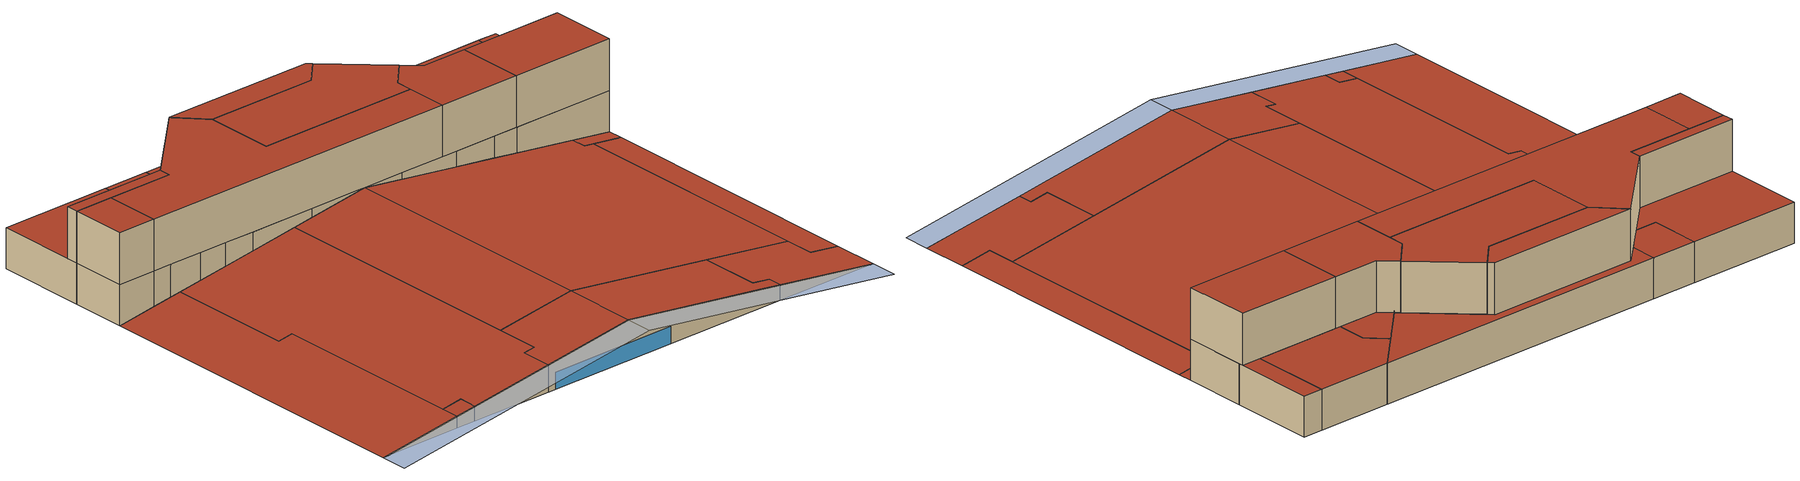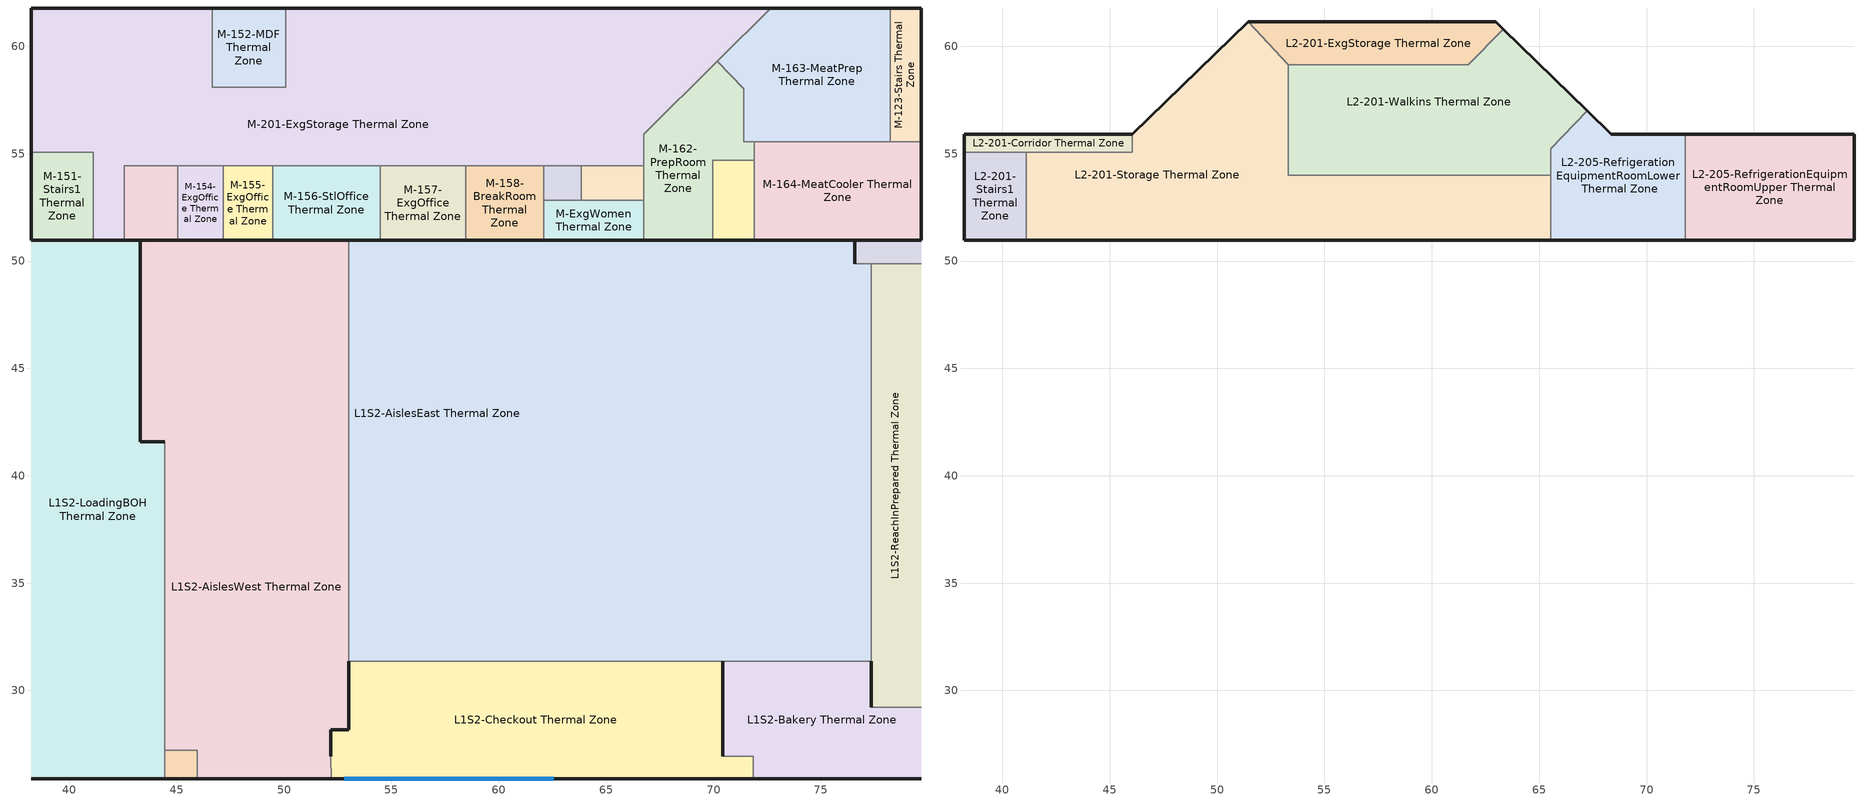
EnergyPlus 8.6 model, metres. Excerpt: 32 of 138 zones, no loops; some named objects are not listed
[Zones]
L1S2-AislesEast Thermal Zone
 floor to L1S1-PreparedFoods Thermal Zone (Hole): 77.34,41.6 77.34,31.36 69.13,31.36 69.13,41.6 z2.82
 floor to L1S1-SpecialtyService Thermal Zone (Hole): 76.57,50.96 76.57,49.87 77.34,49.87 77.34,41.6 68,41.6 68,50.96 z2.82
 floor to L1S1-SalesRefrigerationAisle6 Thermal Zone (Hole): 68,50.96 68,35.3 63.86,35.3 63.86,34.87 61.24,34.87 61.24,50.96 z2.82
 floor to L1S1-SalesAisle4 Thermal Zone (Hole): 61.24,50.96 61.24,34.87 53.01,34.87 53.01,50.96 z2.82
 floor to L1S1-SalesSouth Thermal Zone (Hole): 69.13,41.6 69.13,31.36 53.01,31.36 53.01,34.87 63.86,34.87 63.86,35.3 68,35.3 68,41.6 z2.82
 wall outside (Wall_Exterior): 76.57,49.87 76.57,50.96 z2.82:3.25
 wall to L1S2-AislesWest Thermal Zone (Hole): 53.01,50.96 53.01,31.36 z2.82:4.88
 wall to L1S2-Bakery Thermal Zone (Hole): 70.44,31.36,4.11 70.44,31.36,2.82 77.34,31.36,2.82 77.34,31.36,3.15
 wall to L1S2-Shaft2 Thermal Zone (Hole): 76.57,49.87 76.57,50.96 z2.82:3.25; 76.57,49.87,3.25 77.34,49.87,3.15 77.34,49.87,2.82 76.57,49.87,2.82
 wall to L1S2-ReachInPrepared Thermal Zone (Hole): 77.34,31.36 77.34,49.87 z2.82:3.15
 wall adiabatic (Medium Partitions): 58.95,50.96,5.71 76.57,50.96,3.25 76.57,50.96,2.82 53.01,50.96,2.82 53.01,50.96,4.88
 wall to L1S2-Checkout Thermal Zone (Hole): 58.95,31.36,5.71 53.01,31.36,4.88 53.01,31.36,2.82 70.44,31.36,2.82 70.44,31.36,4.11
 roof outside (Roof_Sales): 77.34,31.36,3.15 77.34,49.86,3.15 76.57,49.87,3.25 76.57,50.96,3.25 58.95,50.96,5.72 58.95,31.36,5.71; 58.95,31.36,5.71 58.95,50.96,5.71 53.01,50.96,4.88 53.01,31.36,4.88
L1S2-AislesWest Thermal Zone
 floor to L1S1-SalesAisle1 Thermal Zone (Hole): 53.01,50.96 53.01,42.58 49.9,42.58 49.9,43.77 45.87,43.77 45.87,50.96 z2.82
 floor to L1S1-SalesRefrigerationReachInDairy2 Thermal Zone (Hole): 45.87,50.96 45.87,43.77 43.31,43.77 43.31,50.96 z2.82
 floor to L1S1-Produce Thermal Zone (Hole): 49.9,43.77 49.9,42.58 53.01,42.58 53.01,28.16 52.18,28.16 52.19,25.88 45.97,25.88 45.97,27.22 44.44,27.22 44.44,41.58 43.31,41.58 43.31,43.77 z2.82
 wall outside (Wall_Exterior): 43.31,50.96 43.31,41.58 z2.82:3.53; 52.19,25.88,4.77 45.97,25.88,3.9 45.97,25.88,2.82 52.19,25.88,2.82; 44.44,41.58,3.69 43.31,41.58,3.53 43.31,41.58,2.82 44.44,41.58,2.82
 wall to L1S2-Checkout Thermal Zone (Hole): 52.19,25.88 52.18,26.95 52.18,28.16 z2.82:4.77; 53.01,28.16 53.01,31.36 z2.82:4.88; 53.01,28.16,4.88 52.18,28.16,4.77 52.18,28.16,2.82 53.01,28.16,2.82
 wall adiabatic (Medium Partitions): 53.01,50.96,4.88 53.01,50.96,2.82 43.31,50.96,2.82 43.31,50.96,3.53
 wall to L1S2-LoadingBOH Thermal Zone (Hole): 44.44,41.58 44.44,27.22 z2.82:3.69; 43.31,50.96 43.31,41.58 z2.82:3.53; 44.44,41.58,3.69 43.31,41.58,3.53 43.31,41.58,2.82 44.44,41.58,2.82
 wall to L1S2-Shaft Thermal Zone (Hole): 45.97,27.22 45.97,25.88 z2.82:3.9; 45.97,27.22,3.9 44.44,27.22,3.69 44.44,27.22,2.82 45.97,27.22,2.82
 roof outside (Roof_Sales): 45.97,25.88,3.9 52.19,25.88,4.77 52.18,28.16,4.77 53.01,28.16,4.88 53,50.96,4.89 43.31,50.96,3.53 43.31,41.58,3.53 44.44,41.58,3.69 44.44,27.22,3.69 45.97,27.22,3.9
L1S2-Bakery Thermal Zone
 floor to L1S1-Coffee Thermal Zone (Hole): 77.34,31.36 77.34,29.21 79.67,29.21 79.67,25.88 71.84,25.88 71.84,26.95 70.44,26.95 70.44,31.36 z2.82
 wall outside (Wall_Exterior): 77.34,29.21 77.34,31.36 z2.82:3.15; 71.84,25.88,3.91 71.84,25.88,2.82 79.67,25.88,2.82
 wall to L1S2-ReachInPrepared Thermal Zone (Hole): 77.34,29.21 77.34,31.36 z2.82:3.15; 77.34,29.21,3.15 79.67,29.21,2.82 77.34,29.21,2.82
 wall to L1S2-Checkout Thermal Zone (Hole): 70.44,31.36 70.44,26.95 z2.82:4.11; 71.84,26.95 71.84,25.88 z2.82:3.91; 70.44,26.95,4.11 70.44,26.95,2.82 71.84,26.95,2.82 71.84,26.95,3.91
 roof outside (Roof_Sales): 79.68,25.88,2.82 79.68,29.21,2.82 77.34,29.21,3.15 77.34,31.36,3.15 70.44,31.36,4.11 70.44,26.95,4.11 71.84,26.95,3.91 71.84,25.88,3.91
L1S2-Checkout Thermal Zone
 floor to L1S1-Checkout Thermal Zone (Hole): 70.44,31.36 70.44,26.95 71.84,26.95 71.84,25.88 52.19,25.88 52.18,26.95 52.18,28.16 53.01,28.16 53.01,31.36 z2.82
 wall outside (Wall_Exterior): 70.44,26.95 70.44,31.36 z2.82:4.11; 52.18,28.16 52.18,26.95 z2.82:4.77; 58.95,25.88,5.71 52.19,25.88,4.77 52.19,25.88,2.82 71.84,25.88,2.82 71.84,25.88,3.91; 53.01,31.36,4.88 53,31.36,2.82 53.01,28.16,2.82 53.01,28.16,4.88; 53.01,28.16,4.88 53.01,28.16,2.82 52.18,28.16,2.82 52.18,28.16,4.77
 window (Glass): 52.8,25.88 62.56,25.88 z2.82:4.04
 roof outside (Roof_Sales): 52.19,25.88,4.77 58.95,25.88,5.71 58.95,31.36,5.72 53,31.36,4.89 53.01,28.16,4.88 52.18,28.16,4.77 52.18,26.95,4.77; 71.84,25.88,3.91 71.84,26.95,3.91 70.44,26.95,4.11 70.44,31.36,4.11 58.95,31.36,5.72 58.95,25.88,5.71 70.44,25.9,4.11
L1S2-LoadingBOH Thermal Zone
 floor to L1S1-Loading Thermal Zone (Hole): 43.31,50.96 43.31,41.58 44.44,41.58 44.44,25.88 38.22,25.88 38.22,50.96 z2.82
 wall outside (Wall_Exterior): 43.31,41.58 43.31,50.96 z2.82:3.53; 44.44,25.88,3.69 38.22,25.88,2.82 44.44,25.88,2.82
 wall adiabatic (Medium Partitions): 43.31,50.96,3.53 43.31,50.96,2.82 38.22,50.96,2.82
 wall to L1S2-Shaft Thermal Zone (Hole): 44.44,25.88 44.44,27.22 z2.82:3.69
 roof outside (Roof_Sales): 38.22,25.88,2.82 44.44,25.88,3.69 44.44,41.57,3.69 43.31,41.58,3.53 43.31,50.96,3.53 38.22,50.96,2.82
L1S2-ReachInPrepared Thermal Zone
 floor to L1S1-SalesRefrigerationReachPrepared Thermal Zone (Hole): 79.67,49.87 79.67,29.21 77.34,29.21 77.34,49.87 z2.82
 wall to L1S2-Shaft2 Thermal Zone (Hole): 77.34,49.87,3.15 79.67,49.87,2.82 77.34,49.87,2.82
 roof outside (Roof_Sales): 79.67,29.21,2.82 79.67,49.87,2.82 77.34,49.87,3.15 77.34,29.21,3.15
L1S2-Shaft Thermal Zone
 floor to L1S1-Shaft Thermal Zone (Hole): 45.97,27.22 45.97,25.88 44.44,25.88 44.44,27.22 z2.82
 wall outside (Wall_Exterior): 45.97,25.88,3.9 44.44,25.88,3.69 44.44,25.88,2.82 45.97,25.88,2.82
 roof outside (Roof_Sales): 45.97,25.88,3.9 45.97,27.22,3.9 44.44,27.22,3.69 44.44,25.88,3.69
L1S2-Shaft2 Thermal Zone
 floor to L1S1-Stairs Thermal Zone (Hole): 79.67,50.96 79.67,49.87 76.57,49.87 76.57,50.96 z2.82
 wall adiabatic (Medium Partitions): 76.57,50.96,3.25 79.67,50.96,2.82 76.57,50.96,2.82
 roof outside (Roof_Sales): 79.67,49.87,2.82 79.67,50.96,2.82 76.57,50.96,3.25 76.57,49.87,3.25
M-123-Stairs Thermal Zone
 floor adiabatic (Medium Partitions): 79.67,61.78 79.67,55.56 78.23,55.56 78.23,61.78 z2.82
 wall outside (Wall_Exterior): 79.67,55.56 79.67,61.78 78.23,61.78 z2.82:5.71
 wall to M-163-MeatPrep Thermal Zone (Medium Partitions): 78.23,61.78 78.23,55.56 z2.82:5.71
 wall to M-164-MeatCooler Thermal Zone (Medium Partitions): 78.23,55.56 79.67,55.56 z2.82:5.71
 ceiling adiabatic (Medium Partitions): 79.67,55.56 79.67,55.9 78.23,55.9 78.23,55.56 z5.71
 roof outside (Roof_BOH): 79.67,55.9 79.67,61.78 78.23,61.78 78.23,55.9 z5.71
M-151-Stairs1 Thermal Zone
 floor adiabatic (Medium Partitions): 41.12,55.08 41.12,50.96 38.22,50.96 38.22,55.08 z2.82
 wall outside (Wall_Exterior): 38.22,55.08 38.22,50.96 z2.82:5.71; 38.22,50.96,5.71 38.22,50.96,2.82 41.12,50.96,3.22 41.12,50.96,5.71; 41.12,50.96,3.22 38.22,50.96,2.82 41.12,50.96,2.82
 wall to M-201-ExgStorage Thermal Zone (Medium Partitions): 41.12,50.96 41.12,55.08 38.22,55.08 z2.82:5.71
 ceiling adiabatic (Medium Partitions): 41.12,50.96 41.12,55.08 38.22,55.08 38.22,50.96 z5.71
M-152-MDF Thermal Zone
 floor adiabatic (Medium Partitions): 50.08,61.78 50.08,58.09 46.65,58.09 46.65,61.78 z2.82
 wall outside (Wall_Exterior): 50.08,61.78 46.65,61.78 z2.82:5.71
 wall to M-201-ExgStorage Thermal Zone (Medium Partitions): 46.65,61.78 46.65,58.09 50.08,58.09 50.08,61.78 z2.82:5.71
 ceiling adiabatic (Medium Partitions): 50.08,58.09 50.08,59.8 48.32,58.09 z5.71
 roof outside (Roof_BOH): 48.32,58.09 50.08,59.8 50.08,61.78 46.65,61.78 46.65,58.09 z5.71
M-153-CashRoom Thermal Zone
 floor adiabatic (Medium Partitions): 45.04,54.44 45.04,50.96 42.55,50.96 42.55,54.44 z2.82
 wall outside (Wall_Exterior): 42.55,50.96,5.71 42.55,50.96,3.42 45.04,50.96,3.77 45.04,50.96,5.71; 43.31,50.96,3.53 42.55,50.96,3.42 42.55,50.96,2.82 43.31,50.96,2.82; 45.04,50.96,3.77 43.31,50.96,3.53 43.31,50.96,2.82 45.04,50.96,2.82
 wall to M-201-ExgStorage Thermal Zone (Medium Partitions): 45.04,54.44 42.55,54.44 42.55,50.96 z2.82:5.71
 wall to M-154-ExgOffice Thermal Zone (Medium Partitions): 45.04,50.96 45.04,54.44 z2.82:5.71
 ceiling adiabatic (Medium Partitions): 45.04,50.96 45.04,54.44 42.55,54.44 42.55,50.96 z5.71
M-154-ExgOffice Thermal Zone
 floor adiabatic (Medium Partitions): 47.16,54.44 47.16,50.96 45.04,50.96 45.04,54.44 z2.82
 wall outside (Wall_Exterior): 45.04,50.96,5.71 45.04,50.96,3.77 47.16,50.96,4.07 47.16,50.96,5.71; 47.16,50.96,4.07 45.04,50.96,3.77 45.04,50.96,2.82 47.16,50.96,2.82
 wall to M-155-ExgOffice Thermal Zone (Medium Partitions): 47.16,50.96 47.16,54.44 z2.82:5.71
 wall to M-201-ExgStorage Thermal Zone (Medium Partitions): 47.16,54.44 45.04,54.44 z2.82:5.71
 ceiling adiabatic (Medium Partitions): 47.16,50.96 47.16,54.44 45.04,54.44 45.04,50.96 z5.71
M-155-ExgOffice Thermal Zone
 floor adiabatic (Medium Partitions): 49.47,54.44 49.47,50.96 47.16,50.96 47.16,54.44 z2.82
 wall outside (Wall_Exterior): 47.16,50.96,5.71 47.16,50.96,4.07 49.47,50.96,4.39 49.47,50.96,5.71; 49.47,50.96,4.39 47.16,50.96,4.07 47.16,50.96,2.82 49.47,50.96,2.82
 wall to M-156-StlOffice Thermal Zone (Medium Partitions): 49.47,50.96 49.47,54.44 z2.82:5.71
 wall to M-201-ExgStorage Thermal Zone (Medium Partitions): 49.47,54.44 47.16,54.44 z2.82:5.71
 ceiling adiabatic (Medium Partitions): 49.47,50.96 49.47,54.44 47.16,54.44 47.16,50.96 z5.71
M-156-StlOffice Thermal Zone
 floor adiabatic (Medium Partitions): 54.48,54.44 54.48,50.96 49.47,50.96 49.47,54.44 z2.82
 wall outside (Wall_Exterior): 49.47,50.96,5.71 49.47,50.96,4.39 54.48,50.96,5.09 54.48,50.96,5.71; 54.48,50.96,5.09 53.01,50.96,4.88 53.01,50.96,2.82 54.48,50.96,2.82; 53.01,50.96,4.88 49.47,50.96,4.39 49.47,50.96,2.82 53.01,50.96,2.82
 wall to M-157-ExgOffice Thermal Zone (Medium Partitions): 54.48,50.96 54.48,54.44 z2.82:5.71
 wall to M-201-ExgStorage Thermal Zone (Medium Partitions): 54.48,54.44 49.47,54.44 z2.82:5.71
 ceiling adiabatic (Medium Partitions): 54.48,50.96 54.48,54.44 49.47,54.44 49.47,50.96 z5.71
M-157-ExgOffice Thermal Zone
 floor adiabatic (Medium Partitions): 58.47,54.44 58.47,50.96 54.48,50.96 54.48,54.44 z2.82
 wall outside (Wall_Exterior): 54.48,50.96,5.71 54.48,50.96,5.09 58.47,50.96,5.65 58.47,50.96,5.71; 58.47,50.96,5.65 54.48,50.96,5.09 54.48,50.96,2.82 58.47,50.96,2.82
 wall to M-158-BreakRoom Thermal Zone (Medium Partitions): 58.47,50.96 58.47,54.44 z2.82:5.71
 wall to M-201-ExgStorage Thermal Zone (Medium Partitions): 58.47,54.44 54.48,54.44 z2.82:5.71
 ceiling adiabatic (Medium Partitions): 58.47,50.96 58.47,54.44 54.48,54.44 54.48,50.96 z5.71
M-158-BreakRoom Thermal Zone
 floor adiabatic (Medium Partitions): 62.09,54.44 62.09,50.96 58.47,50.96 58.47,54.44 z2.82
 wall outside (Wall_Exterior): 58.95,50.96,5.71 58.47,50.96,5.65 58.47,50.96,2.82 62.09,50.96,2.82 62.09,50.96,5.28; 58.95,50.96,5.71 62.09,50.96,5.28 62.09,50.96,5.71; 58.47,50.96,5.71 58.47,50.96,5.65 58.95,50.96,5.71
 wall to M-ExgWomen Thermal Zone (Medium Partitions): 62.09,50.96 62.09,52.83 z2.82:5.71
 wall to M-201-ExgStorage Thermal Zone (Medium Partitions): 62.09,54.44 58.47,54.44 z2.82:5.71
 wall to M-159-ExgVest Thermal Zone (Medium Partitions): 62.09,52.83 62.09,54.44 z2.82:5.71
 ceiling adiabatic (Medium Partitions): 62.09,50.96 62.09,54.44 58.47,54.44 58.47,50.96 z5.71
M-159-ExgVest Thermal Zone
 floor adiabatic (Medium Partitions): 63.84,54.44 63.84,52.83 62.09,52.83 62.09,54.44 z2.82
 wall to M-ExgWomen Thermal Zone (Medium Partitions): 62.09,52.83 63.84,52.83 z2.82:5.71
 wall to M-201-ExgStorage Thermal Zone (Medium Partitions): 63.84,54.44 62.09,54.44 z2.82:5.71
 wall to M-161-Men Thermal Zone (Medium Partitions): 63.84,52.83 63.84,54.44 z2.82:5.71
 ceiling adiabatic (Medium Partitions): 63.84,52.83 63.84,54.44 62.09,54.44 62.09,52.83 z5.71
M-161-Men Thermal Zone
 floor adiabatic (Medium Partitions): 66.75,54.44 66.75,52.83 63.84,52.83 63.84,54.44 z2.82
 wall to M-201-ExgStorage Thermal Zone (Medium Partitions): 66.75,54.44 63.84,54.44 z2.82:5.71
 wall to M-162-PrepRoom Thermal Zone (Medium Partitions): 66.75,52.83 66.75,54.44 z2.82:5.71
 wall to M-ExgWomen Thermal Zone (Medium Partitions): 63.84,52.83 66.75,52.83 z2.82:5.71
 ceiling adiabatic (Medium Partitions): 66.75,52.83 66.75,54.44 63.84,54.44 63.84,52.83 z5.71
M-162-PrepRoom Thermal Zone
 floor adiabatic (Medium Partitions): 70.16,59.29 71.42,58.03 71.42,55.56 71.89,55.56 71.89,54.7 69.95,54.7 69.95,50.96 66.75,50.96 66.75,55.9 z2.82
 wall outside (Wall_Exterior): 66.75,50.96,4.62 66.75,50.96,2.82 69.95,50.96,2.82 69.95,50.96,4.18; 66.75,50.96,5.71 66.75,50.96,4.62 69.95,50.96,4.18 69.95,50.96,5.71
 wall to M-163-MeatPrep Thermal Zone (Medium Partitions): 71.89,55.56 71.42,55.56 71.42,58.03 70.16,59.29 z2.82:5.71
 wall to M-164-MeatCooler Thermal Zone (Medium Partitions): 71.89,54.7 71.89,55.56 z2.82:5.71
 wall to M-BakeryFreezer Thermal Zone (Medium Partitions): 69.95,50.96 69.95,54.7 71.89,54.7 z2.82:5.71
 wall to M-ExgWomen Thermal Zone (Medium Partitions): 66.75,52.83 66.75,50.96 z2.82:5.71
 wall to M-201-ExgStorage Thermal Zone (Medium Partitions): 70.16,59.29 66.75,55.9 66.75,54.44 z2.82:5.71
 ceiling adiabatic (Medium Partitions): 69.95,50.96 69.95,54.7 71.89,54.7 71.89,55.56 71.42,55.56 71.42,55.9 68.37,55.9 67.55,56.69 66.75,55.9 66.75,50.96 z5.71
 roof outside (Roof_BOH): 71.42,55.9 71.42,58.03 70.16,59.29 67.55,56.69 68.37,55.9 z5.71
M-163-MeatPrep Thermal Zone
 floor adiabatic (Medium Partitions): 78.23,61.78 78.23,55.56 71.42,55.56 71.42,58.03 70.16,59.29 72.67,61.78 z2.82
 wall outside (Wall_Exterior): 78.23,61.78 72.67,61.78 z2.82:5.71
 wall to M-201-ExgStorage Thermal Zone (Medium Partitions): 72.67,61.78 70.16,59.29 z2.82:5.71
 wall to M-164-MeatCooler Thermal Zone (Medium Partitions): 71.89,55.56 78.23,55.56 z2.82:5.71
 ceiling adiabatic (Medium Partitions): 78.23,55.56 78.23,55.9 71.42,55.9 71.42,55.56 z5.71
 roof outside (Roof_BOH): 78.23,55.9 78.23,61.78 72.67,61.78 70.16,59.29 71.42,58.03 71.42,55.9 z5.71
M-164-MeatCooler Thermal Zone
 floor adiabatic (Medium Partitions): 79.67,55.56 79.67,50.96 71.89,50.96 71.89,55.56 z2.82
 wall outside (Wall_Exterior): 79.67,50.96 79.67,55.56 z2.82:5.71; 71.89,50.96,5.71 71.89,50.96,3.91 79.67,50.96,2.82 79.67,50.96,5.71; 71.89,50.96,3.91 71.89,50.96,2.82 76.57,50.96,2.82 76.57,50.96,3.25
 wall to M-BakeryFreezer Thermal Zone (Medium Partitions): 71.89,54.7 71.89,50.96 z2.82:5.71
 ceiling adiabatic (Medium Partitions): 79.67,50.96 79.67,55.56 71.89,55.56 71.89,50.96 z5.71
M-201-ExgStorage Thermal Zone
 floor adiabatic (Medium Partitions): 72.67,61.78 66.75,55.9 66.75,54.44 42.55,54.44 42.55,50.96 41.12,50.96 41.12,55.08 38.22,55.08 38.22,61.78 46.65,61.78 46.65,58.09 50.08,58.09 50.08,61.78 z2.82
 wall outside (Wall_Exterior): 46.65,61.78 38.22,61.78 38.22,55.08 / 72.67,61.78 50.08,61.78 z2.82:5.71; 41.12,50.96,5.71 41.12,50.96,3.22 42.55,50.96,3.42 42.55,50.96,5.71; 42.55,50.96,3.42 41.12,50.96,3.22 41.12,50.96,2.82 42.55,50.96,2.82
 ceiling adiabatic (Medium Partitions): 42.55,50.96 42.55,54.44 66.75,54.44 66.75,55.9 67.55,56.69 62.97,61.14 51.46,61.14 50.08,59.8 50.08,58.09 48.32,58.09 46.05,55.9 38.22,55.9 38.22,55.08 41.12,55.08 41.12,50.96 z5.71
 roof outside (Roof_BOH): 67.55,56.69 72.67,61.78 50.08,61.78 50.08,59.8 51.46,61.14 62.97,61.14 z5.71; 46.05,55.9 48.32,58.09 46.65,58.09 46.65,61.78 38.22,61.78 38.22,55.9 z5.71
M-BakeryFreezer Thermal Zone
 floor adiabatic (Medium Partitions): 71.89,54.7 71.89,50.96 69.95,50.96 69.95,54.7 z2.82
 wall outside (Wall_Exterior): 69.95,50.96,5.71 69.95,50.96,4.18 71.89,50.96,3.91 71.89,50.96,5.71; 69.95,50.96,4.18 69.95,50.96,2.82 71.89,50.96,2.82 71.89,50.96,3.91
 ceiling adiabatic (Medium Partitions): 71.89,50.96 71.89,54.7 69.95,54.7 69.95,50.96 z5.71
M-ExgWomen Thermal Zone
 floor adiabatic (Medium Partitions): 66.75,52.83 66.75,50.96 62.09,50.96 62.09,52.83 z2.82
 wall outside (Wall_Exterior): 62.09,50.96,5.71 62.09,50.96,5.28 66.75,50.96,4.62 66.75,50.96,5.71; 62.09,50.96,5.28 62.09,50.96,2.82 66.75,50.96,2.82 66.75,50.96,4.62
 ceiling adiabatic (Medium Partitions): 66.75,50.96 66.75,52.83 62.09,52.83 62.09,50.96 z5.71
L2-201-Corridor Thermal Zone
 floor adiabatic (Medium Partitions): 46.05,55.9 46.05,55.08 38.22,55.08 38.22,55.9 z5.71
 wall outside (Wall_Exterior): 46.05,55.9 38.22,55.9 38.22,55.08 z5.71:9.37
 wall to L2-201-Stairs1 Thermal Zone (Medium Partitions): 38.22,55.08 41.12,55.08 z5.71:9.37
 wall to L2-201-Storage Thermal Zone (Medium Partitions): 41.12,55.08 46.05,55.08 46.05,55.9 z5.71:9.37
 roof outside (Roof_BOH): 46.05,55.08 46.05,55.9 38.22,55.9 38.22,55.08 z9.37
L2-201-ExgStorage Thermal Zone
 floor adiabatic (Medium Partitions): 62.97,61.14 63.31,60.8 61.69,59.13 53.31,59.13 51.46,61.14 z5.71
 wall outside (Wall_Exterior): 63.31,60.8 62.97,61.14 51.46,61.14 z5.71:9.37
 wall to L2-201-Walkins Thermal Zone (Medium Partitions): 53.31,59.13 61.69,59.13 63.31,60.8 z5.71:9.37
 wall to L2-201-Storage Thermal Zone (Medium Partitions): 51.46,61.14 53.31,59.13 z5.71:9.37
 roof outside (Roof_BOH): 61.69,59.13 63.31,60.8 62.97,61.14 51.46,61.14 53.31,59.13 z9.37
L2-201-Stairs1 Thermal Zone
 floor adiabatic (Medium Partitions): 41.12,55.08 41.12,50.96 38.22,50.96 38.22,55.08 z5.71
 wall outside (Wall_Exterior): 38.22,55.08 38.22,50.96 41.12,50.96 z5.71:9.37
 wall to L2-201-Storage Thermal Zone (Medium Partitions): 41.12,50.96 41.12,55.08 z5.71:9.37
 roof outside (Roof_BOH): 41.12,50.96 41.12,55.08 38.22,55.08 38.22,50.96 z9.37
L2-201-Storage Thermal Zone
 floor adiabatic (Medium Partitions): 51.46,61.14 53.31,59.13 53.31,54 65.54,54 65.54,50.96 41.12,50.96 41.12,55.08 46.05,55.08 46.05,55.9 z5.71
 wall outside (Wall_Exterior): 41.12,50.96 65.54,50.96 / 51.46,61.14 46.05,55.9 z5.71:9.37
 wall to L2-201-Walkins Thermal Zone (Medium Partitions): 65.54,54 53.31,54 53.31,59.13 z5.71:9.37
 wall to L2-205-RefrigerationEquipmentRoomLower Thermal Zone (Medium Partitions): 65.54,50.96 65.54,54 z5.71:9.37
 roof outside (Roof_BOH): 65.54,50.96 65.54,54 53.31,54 53.31,59.13 51.46,61.14 46.05,55.9 46.05,55.08 41.12,55.08 41.12,50.96 z9.37
L2-201-Walkins Thermal Zone
 floor adiabatic (Medium Partitions): 63.31,60.8 67.25,56.99 65.54,55.23 65.54,54 53.31,54 53.31,59.13 61.69,59.13 z5.71
 wall outside (Wall_Exterior): 67.25,56.99 63.31,60.8 z5.71:9.37
 wall to L2-205-RefrigerationEquipmentRoomLower Thermal Zone (Medium Partitions): 65.54,54 65.54,55.23 67.25,56.99 z5.71:9.37
 roof outside (Roof_BOH): 65.54,54 65.54,55.23 67.25,56.99 63.31,60.8 61.69,59.13 53.31,59.13 53.31,54 z9.37
L2-205-RefrigerationEquipmentRoomLower Thermal Zone
 floor adiabatic (Medium Partitions): 67.25,56.99 68.37,55.9 71.8,55.9 71.8,50.96 65.54,50.96 65.54,55.23 z5.71
 wall outside (Wall_Exterior): 65.54,50.96 71.8,50.96 / 71.8,55.9 68.37,55.9 67.25,56.99 z5.71:9.37
 wall to L2-205-RefrigerationEquipmentRoomUpper Thermal Zone (Medium Partitions): 71.8,50.96 71.8,55.9 z5.71:9.37
 roof outside (Roof_BOH): 71.8,50.96 71.8,55.9 68.37,55.9 67.25,56.99 65.54,55.23 65.54,50.96 z9.37
L2-205-RefrigerationEquipmentRoomUpper Thermal Zone
 floor adiabatic (Medium Partitions): 79.67,55.9 79.67,50.96 71.8,50.96 71.8,55.9 z5.71
 wall outside (Wall_Exterior): 71.8,50.96 79.67,50.96 79.67,55.9 71.8,55.9 z5.71:9.37
 roof outside (Roof_BOH): 79.67,50.96 79.67,55.9 71.8,55.9 71.8,50.96 z9.37
shading: 58.95,25.88,5.71 79.67,25.88,2.82 79.67,23.88,2.82 58.95,23.88,5.71; 58.95,23.88,5.71 38.22,23.88,2.82 38.22,25.88,2.82 58.95,25.88,5.71; 58.95,23.88,5.71 38.22,23.88,2.82 38.22,25.88,2.82 58.95,25.88,5.71; 58.95,25.88,5.71 79.67,25.88,2.82 79.67,23.88,2.82 58.95,23.88,5.71
[Building]
NoeValleyWFM.idf: North Axis {deg}=356.173; Terrain=City; Solar Distribution=FullInteriorAndExteriorWithReflections; Maximum Number of Warmup Days=25; Minimum Number of Warmup Days=6
[Site:Location]
1E1ABA: Latitude {deg}=0; Longitude {deg}=0; Time Zone {hr}=0; Elevation {m}=0
[SizingPeriod:DesignDay] Day of Month=21; Humidity Condition Type=Wetbulb; Barometric Pressure {Pa}=101265; Rain Indicator=No; Snow Indicator=No; Daylight Saving Time Indicator=No; Solar Model Indicator=ASHRAEClearSky
Name | Month | Day Type | Maximum Dry-Bulb Temperature {C} | Daily Dry-Bulb Temperature Range {deltaC} | Wetbulb or DewPoint at Maximum Dry-Bulb {C} | Wind Speed {m/s} | Wind Direction {deg} | Sky Clearness
SAN_FRANCISCO Ann Htg 99.6% Condns DB | 1 | WinterDesignDay | 3.2 | 0 | 3.2 | 2.4 | 140 | 0
SAN_FRANCISCO Ann Clg .4% Condns WB=>MDB | 9 | SummerDesignDay | 25.7 | 9 | 18.4 | 5.8 | 310 | 1
[Material]
Name | Roughness | Thickness {m} | Conductivity {W/m-K} | Density {kg/m3} | Specific Heat {J/kg-K}
G01a 19mm gypsum board | MediumSmooth | 0.019 | 0.16 | 800 | 1090
Insulation: Cellular glass - 75mm | MediumRough | 0.075 | 0.05 | 136 | 750
Plywood (Douglas Fir) - 12.7mm | Smooth | 0.0127 | 0.12 | 540 | 1210
F14 Slate or tile | VeryRough | 0.0127 | 1.59 | 1920 | 1260
[Material:NoMass]
Name | Roughness | Thermal Resistance {m2-K/W} | Thermal Absorptance | Solar Absorptance | Visible Absorptance
Vaporseal - plastic film | Rough | 0.002
Air | VeryRough | 0.00158499 | 0.001 | 0.001 | 0.001
[Material:AirGap]
F04 Wall air space resistance: Thermal Resistance {m2-K/W}=0.15
[WindowMaterial:Glazing]
Glass_Existing: Optical Data Type=SpectralAverage; Thickness {m}=0.003175; Front Side Infrared Hemispherical Emissivity=0.84; Back Side Infrared Hemispherical Emissivity=0.84; Conductivity {W/m-K}=0.9; Dirt Correction Factor for Solar and Visible Transmittance=1; Solar Diffusing=No; Young's modulus {Pa}=72000000000; Poisson's ratio=0.22
[WindowMaterial:Gas]
Air_Glazing: Gas Type=Air; Thickness {m}=0.00635
[Construction]
Roof_Sales; Roof_BOH: Vaporseal - plastic film, Insulation: Cellular glass - 75mm, Plywood (Douglas Fir) - 12.7mm
Wall_Exterior: F14 Slate or tile, Vaporseal - plastic film, Insulation: Cellular glass - 75mm, Plywood (Douglas Fir) - 12.7mm, G01a 19mm gypsum board
Medium Partitions: G01a 19mm gypsum board, F04 Wall air space resistance, G01a 19mm gypsum board
Hole: Air
Glass: Glass_Existing, Air_Glazing, Glass_Existing
[Zone]
L1S2-AislesEast Thermal Zone; L1S2-AislesWest Thermal Zone; L1S2-Bakery Thermal Zone; L1S2-Checkout Thermal Zone; L1S2-LoadingBOH Thermal Zone; L1S2-ReachInPrepared Thermal Zone; L1S2-Shaft Thermal Zone; L1S2-Shaft2 Thermal Zone; L2-201-Corridor Thermal Zone; L2-201-ExgStorage Thermal Zone; L2-201-Stairs1 Thermal Zone; L2-201-Storage Thermal Zone; L2-201-Walkins Thermal Zone; L2-205-RefrigerationEquipmentRoomLower Thermal Zone; L2-205-RefrigerationEquipmentRoomUpper Thermal Zone; M-123-Stairs Thermal Zone; M-151-Stairs1 Thermal Zone; M-152-MDF Thermal Zone; M-153-CashRoom Thermal Zone; M-154-ExgOffice Thermal Zone; M-155-ExgOffice Thermal Zone; M-156-StlOffice Thermal Zone; M-157-ExgOffice Thermal Zone; M-158-BreakRoom Thermal Zone; M-159-ExgVest Thermal Zone; M-161-Men Thermal Zone; M-162-PrepRoom Thermal Zone; M-163-MeatPrep Thermal Zone; M-164-MeatCooler Thermal Zone; M-201-ExgStorage Thermal Zone; M-BakeryFreezer Thermal Zone; M-ExgWomen Thermal Zone
[Lights] Schedule=Lighting_Ambient; Design Level Calculation Method=LightingLevel; Return Air Fraction=0; Fraction Replaceable=1; Return Air Fraction Calculated from Plenum Temperature=No
Name | Zone or ZoneList | Lighting Level {W} | Fraction Radiant | Fraction Visible
F-A - Coffee-Bakery | L1S2-Bakery Thermal Zone | 70 | 0.63 | 0.27
A3-A - Prepared Foods; A3-B - Prepared Foods; A3-C - Prepared Foods; A3-A - Specialty; A3-B - Specialty; A3-C - Specialty; A-A - Sales Aisle 3-4; A-B - Sales Aisle 3-4; A-C - Sales Aisle 3-4; A-D - Sales Aisle 3-4; A-E - Sales Aisle 3-4; A-F - Sales Aisle 3-4; A-A - Sales Aisle 5-6; A-B - Sales Aisle 5-6; A-C - Sales Aisle 5-6; A-D - Sales Aisle 5-6; A-E - Sales Aisle 5-6; A-F - Sales Aisle 5-6; A-A - Sales Aisle 7-8; A-B - Sales Aisle 7-8; A-C - Sales Aisle 7-8; A-D - Sales Aisle 7-8; A-E - Sales Aisle 7-8; A-F - Sales Aisle 7-8; A-A - Refrig Sales Aisle; A-B - Refrig Sales Aisle; A-C - Refrig Sales Aisle; A-D - Refrig Sales Aisle; A-E - Refrig Sales Aisle; A-F - Refrig Sales Aisle; A-A - Sales Aisle 10; A-B - Sales Aisle 10; A-C - Sales Aisle 10; A-D - Sales Aisle 10; A-E - Sales Aisle 10; A-F - Sales Aisle 10 | L1S2-AislesEast Thermal Zone | 128 | 0.58 | 0.21
F-A - Prepared Foods; F-B - Prepared Foods; F-C - Prepared Foods; F-A - Specialty; F-B - Specialty; F-A - Sales Front; F-B - Sales Front; F-C - Sales Front; F-D - Sales Front; F-E - Sales Front | L1S2-AislesEast Thermal Zone | 70 | 0.63 | 0.27
F-A - Checkout; F-B - Checkout; F-C - Checkout; F-D - Checkout; F-E - Checkout; F-F - Checkout | L1S2-Checkout Thermal Zone | 70 | 0.63 | 0.27
F-A - Produce; F-B - Produce; F-C - Produce; F-D - Produce; F-E - Produce; F-F - Produce; F-G - Produce; F-H - Produce; F-I - Produce; F-J - Produce | L1S2-AislesWest Thermal Zone | 70 | 0.63 | 0.27
A-A - Bulk Sales Aisle; A-B - Bulk Sales Aisle; A-C - Bulk Sales Aisle; A-A - Sales Aisle 1-2; A-B - Sales Aisle 1-2; A-C - Sales Aisle 1-2 | L1S2-AislesWest Thermal Zone | 128 | 0.58 | 0.21
A1-A - Sales Aisle 3-4; A1-A - Sales Aisle 5-6; A1-A - Sales Aisle 7-8; A1-A - Refrig Sales Aisle; A1-A - Sales Aisle 10 | L1S2-AislesEast Thermal Zone | 64 | 0.58 | 0.21
K-A - Prepared Track; K-B - Prepared Track; K-C - Prepared Track; K-D - Prepared Track; K-E - Prepared Track; H-A - Prepared Track; H-B - Prepared Track; H-C - Prepared Track; H-D - Prepared Track; H-E - Prepared Track; H-F - Prepared Track; H-G - Prepared Track; H-H - Prepared Track; H-I - Prepared Track; H-J - Prepared Track; H-A - Specialty Track; H-B - Specialty Track; H-C - Specialty Track; H-D - Specialty Track; H-E - Specialty Track; H-F - Specialty Track; K-A - Specialty Track; K-B - Specialty Track; K-C - Specialty Track; K-D - Specialty Track; K-E - Specialty Track; K-F - Specialty Track; K-G - Specialty Track; K-H - Specialty Track; K-I - Specialty Track; K-A - Refrig Sales Track; K-B - Refrig Sales Track; K-C - Refrig Sales Track; K-D - Refrig Sales Track; K-A - Aisle 7-8 Track; K-B - Aisle 7-8 Track; K-A - Aisle 5-6 Track; K-B - Aisle 5-6 Track; K-A - Aisle 4 Track; H-A - Sales Front Track; H-B - Sales Front Track; H-C - Sales Front Track; H-D - Sales Front Track; H-E - Sales Front Track; H-F - Sales Front Track | L1S2-AislesEast Thermal Zone | 39 | 0.63 | 0.27
K-A - Aisle 3 Track; K-A - Aisle 1-2 Track; K-B - Aisle 1-2 Track; H-A - Produce; H-B - Produce; H-C - Produce; H-D - Produce; H-E - Produce; H-F - Produce; H-G - Produce; H-H - Produce; H-I - Produce; H-J - Produce; H-K - Produce; H-L - Produce; H-M - Produce; H-N - Produce; H-O - Produce; H-P - Produce; H-Q - Produce; H-R - Produce; H-S - Produce; H-T - Produce; H-U - Produce; H-V - Produce; J-A - Produce; J-B - Produce; J-C - Produce; J-D - Produce; J-E - Produce; J-F - Produce; J-G - Produce; J-H - Produce; J-I - Produce; J-J - Produce; J-K - Produce; J-L - Produce | L1S2-AislesWest Thermal Zone | 39 | 0.63 | 0.27
H-A - Checkout; H-B - Checkout; H-C - Checkout; H-D - Checkout; H-E - Checkout; H-F - Checkout; H-G - Checkout; H-H - Checkout; H-I - Checkout; H-J - Checkout | L1S2-Checkout Thermal Zone | 39 | 0.63 | 0.27
Retro1-A - ExgStorage; Retro1-B - ExgStorage; Retro1-C - ExgStorage; Retro1-D - ExgStorage; Retro1-E - ExgStorage; Retro1-E - ExgStorage 2 | M-201-ExgStorage Thermal Zone | 128 | 0.58 | 0.21
Retro2-A - ExgStorage; Retro2-B - ExgStorage; Retro2-C - ExgStorage; Retro2-D - ExgStorage; Retro2-E - ExgStorage; Retro2-F - ExgStorage; Retro2-G - ExgStorage; Retro3-A - ExgStorage; Retro3-B - ExgStorage | M-201-ExgStorage Thermal Zone | 64 | 0.58 | 0.21
Retro6-A - ExgStorage; Retro6-B - ExgStorage; Retro6-C - ExgStorage | M-201-ExgStorage Thermal Zone | 42 | 0.58 | 0.21
Retro3-A - Cash Room; Retro3-B - Cash Room | M-153-CashRoom Thermal Zone | 64 | 0.58 | 0.21
Retro3-A - ExgOffices; Retro3-B - ExgOffices | M-154-ExgOffice Thermal Zone | 64 | 0.58 | 0.21
Retro5-A - ExgOffices | M-155-ExgOffice Thermal Zone | 96 | 0.58 | 0.21
Retro3-C - ExgOffices; Retro3-D - ExgOffices; Retro3-E - ExgOffices; Retro3-F - ExgOffices | M-156-StlOffice Thermal Zone | 64 | 0.58 | 0.21
Retro3-A - Break Room | M-158-BreakRoom Thermal Zone | 64 | 0.58 | 0.21
Retro6-A - ExgVest | M-159-ExgVest Thermal Zone | 42 | 0.58 | 0.21
Retro6-A - ExgMens | M-161-Men Thermal Zone | 42 | 0.58 | 0.21
Retro3-A - ExgMens | M-161-Men Thermal Zone | 64 | 0.58 | 0.21
Retro6-A - ExgWomens | M-ExgWomen Thermal Zone | 42 | 0.58 | 0.21
Retro3-A - ExgWomens | M-ExgWomen Thermal Zone | 64 | 0.58 | 0.21
Retro2-A - MDF; Retro2-A - MDF 2 | M-152-MDF Thermal Zone | 64 | 0.58 | 0.21
Retro1-A - Meat Prep; Retro1-B - Meat Prep; AA-A - Meat Prep | M-163-MeatPrep Thermal Zone | 128 | 0.58 | 0.21
Retro2-A - Meat Prep | M-163-MeatPrep Thermal Zone | 64 | 0.58 | 0.21
BB-A - Meat Cooler; BB-B - Meat Cooler; BB-C - Meat Cooler | M-164-MeatCooler Thermal Zone | 128 | 0.58 | 0.21
Retro1-A - Prep Room | M-162-PrepRoom Thermal Zone | 128 | 0.58 | 0.21
Retro2-A - Prep Room | M-162-PrepRoom Thermal Zone | 64 | 0.58 | 0.21
BB1-A - BakeryFreezer | M-BakeryFreezer Thermal Zone | 64 | 0.58 | 0.21
Retro2-A - Stairs | M-123-Stairs Thermal Zone | 64 | 0.58 | 0.21
Retro2-A - Stairs1 | L2-201-Stairs1 Thermal Zone | 64 | 0.58 | 0.21
Retro1-A - Corridor | L2-201-Corridor Thermal Zone | 64 | 0.58 | 0.21
Retro2-A - Storage | L2-201-Storage Thermal Zone | 64 | 0.58 | 0.21
Retro1-A - Storage | L2-201-Storage Thermal Zone | 128 | 0.58 | 0.21
Retro1-A - Walkins; Retro1-B - Walkins; Retro1-C - Walkins | L2-201-Walkins Thermal Zone | 128 | 0.58 | 0.21
Retro6-A - Storage; Retro6-B - Storage | L2-201-ExgStorage Thermal Zone | 42 | 0.58 | 0.21
AA1-A - RefrigEquip | L2-205-RefrigerationEquipmentRoomLower Thermal Zone | 64 | 0.58 | 0.21
AA-A - RefrigEquip; AA-B - RefrigEquip | L2-205-RefrigerationEquipmentRoomLower Thermal Zone | 128 | 0.58 | 0.21
AA-C - RefrigEquip; AA-D - RefrigEquip; AA-E - RefrigEquip; AA-F - RefrigEquip | L2-205-RefrigerationEquipmentRoomUpper Thermal Zone | 128 | 0.58 | 0.21
[ElectricEquipment] Design Level Calculation Method=EquipmentLevel
Name | Zone or ZoneList | Schedule | Design Level {W}
12319 - Refrigerator | M-158-BreakRoom Thermal Zone | ALWAYS_ON | 1000
12320 - Microwave | M-158-BreakRoom Thermal Zone | Equipment_Misc1 | 1600
5288 - Vegetable Dryer | M-162-PrepRoom Thermal Zone | Equipment_Misc1 | 696
3305 - Mixer | M-164-MeatCooler Thermal Zone | Equipment_Misc1 | 9360
3509 - Fly Trap | M-163-MeatPrep Thermal Zone | ALWAYS_ON | 30
3304 - Meat Saw | M-163-MeatPrep Thermal Zone | Equipment_Misc1 | 2200
3306 - Sausage Stuffer | M-163-MeatPrep Thermal Zone | Equipment_Misc1 | 1296
3309 - Tumbler | M-163-MeatPrep Thermal Zone | Equipment_Misc1 | 576
3312 - Tenderizer | M-163-MeatPrep Thermal Zone | Equipment_Misc1 | 900
3300 - Scale | M-163-MeatPrep Thermal Zone | Equipment_Cashier | 120
3308 - Grinder | M-163-MeatPrep Thermal Zone | Equipment_Misc1 | 740
12517 - Fly Trap | L2-201-Storage Thermal Zone | ALWAYS_ON | 70
Desktop1; Desktop2 | M-201-ExgStorage Thermal Zone | Equipment_Office | 155
Desktop (x10) | M-201-ExgStorage Thermal Zone | Equipment_Office | 1550
Desktop4 | M-154-ExgOffice Thermal Zone | Equipment_Office | 155
Desktop5 | M-155-ExgOffice Thermal Zone | Equipment_Office | 155
Laptop (x4) | M-156-StlOffice Thermal Zone | Equipment_Office | 200
Printer (lg) | M-156-StlOffice Thermal Zone | Equipment_Office | 320
[Exterior:Lights] Schedule=Lighting_Outdoor; Control Option=AstronomicalClock
Name | Design Level {W}
M3-A Exterior; M3-B Exterior; M3-C Exterior; M3-D Exterior; M3-E Exterior; M3-F Exterior; M3-G Exterior; M3-H Exterior | 70
M4-A Exterior; M4-B Exterior | 26
[Zone equipment]
M-151-Stairs1 Thermal Zone: M-151 Stairs Exhaust Fan
M-152-MDF Thermal Zone: M-152 MDF Room DAC
M-161-Men Thermal Zone: M 161 Men Exhaust Fan
M-201-ExgStorage Thermal Zone: M201 ExgStorage Unit Heater Gas
M-ExgWomen Thermal Zone: M-ExgWomen Exhaust Fan
[Schedule:Compact]
ALWAYS_ON: Through: 12/31, For: AllDays, Until: 24:00, 1
Equipment_Cashier; Equipment_Misc1; Equipment_Office: Through: 12/31, For: Weekdays, Until: 06:00, 0.2, Until: 08:00, 0.4, Until: 09:00, 0.7, Until: 18:00, 0.9, Until: 20:00, 0.8, Until: 21:00, 0.7, Until: 22:00, 0.4, Until: 24:00, 0.2, For: Saturday, Until: 06:00, 0.15, Until: 08:00, 0.3, Until: 09:00, 0.5, Until: 10:00, 0.8, Until: 18:00, 0.9, Until: 19:00, 0.7, Until: 21:00, 0.5, Until: 22:00, 0.3, Until: 24:00, 0.15, For: SummerDesignDay, Until: 24:00, 1, For: WinterDesignDay, Until: 24:00, 0, For: Sunday Holidays AllOtherDays, Until: 06:00, 0.15, Until: 10:00, 0.3, Until: 12:00, 0.6, Until: 17:00, 0.8, Until: 18:00, 0.6, Until: 22:00, 0.4, Until: 24:00, 0.15
Lighting_Outdoor; Lighting_Ambient: Through: 12/31, For: Weekdays, Until: 06:00, 0.05, Until: 08:00, 0.2, Until: 09:00, 0.5, Until: 18:00, 0.9, Until: 20:00, 0.6, Until: 21:00, 0.5, Until: 22:00, 0.2, Until: 24:00, 0.05, For: Saturday, Until: 06:00, 0.05, Until: 08:00, 0.1, Until: 09:00, 0.3, Until: 10:00, 0.6, Until: 18:00, 0.9, Until: 19:00, 0.5, Until: 21:00, 0.3, Until: 22:00, 0.1, Until: 24:00, 0.05, For: SummerDesignDay, Until: 24:00, 1, For: WinterDesignDay, Until: 24:00, 0, For: Sunday Holidays AllOtherDays, Until: 06:00, 0.05, Until: 10:00, 0.1, Until: 12:00, 0.4, Until: 17:00, 0.6, Until: 18:00, 0.4, Until: 22:00, 0.2, Until: 24:00, 0.05
